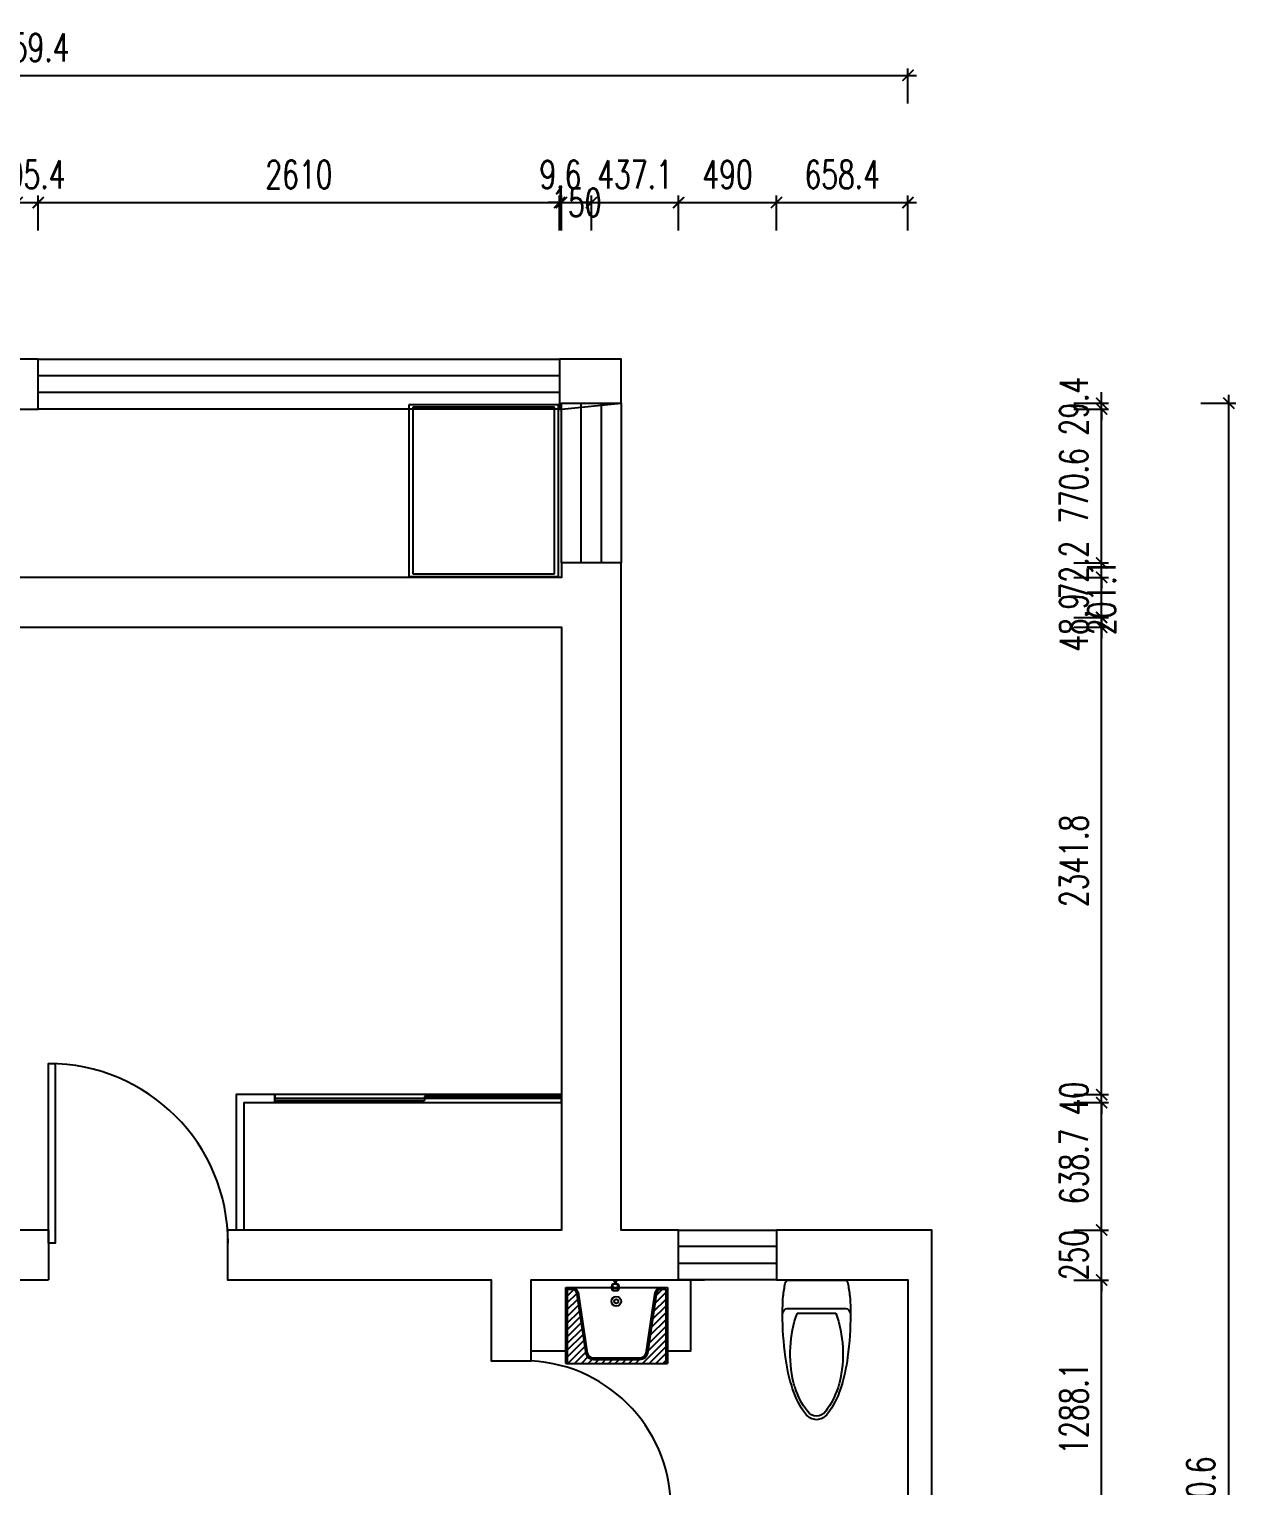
# Model space of a CAD drawing. Header units: millimetres. Extents: x 0 to 28210, y -30658 to 19950.
# Drawn here: x 12554 to 18597, y -22272 to -14974 of the extents above; entities that cross this region are included whole.
import ezdxf

# ---------------------------------------------------------------- set-up
doc = ezdxf.new("R2010")
doc.units = ezdxf.units.MM
doc.header["$LTSCALE"] = 10
doc.header["$MEASUREMENT"] = 0
doc.linetypes.add('ACAD_ISO07W100', pattern=[3, 0, -3])
for name, color, linetype in [('A2-建筑墙体', 255, 'ByLayer'), ('E7-图例造型线', 30, 'ByLayer'), ('P11-平面尺寸标注', 1, 'ByLayer'), ('P4-平面窗', 1, 'ByLayer'), ('P7-平面门', 2, 'ByLayer'), ('text', 7, 'ByLayer')]:
    doc.layers.add(name, color=color, linetype=linetype)
doc.styles.add('DIMTEXT', font='simplex.shx', dxfattribs={"width": 0.7, "bigfont": 'gbcbig.shx'})
doc.dimstyles.new('Bim', dxfattribs={"dimscale": 25, "dimtxt": 2, "dimasz": 0.8, "dimexe": 0.5, "dimexo": 0.5, "dimgap": 1, "dimtad": 4, "dimdec": 4, "dimrnd": 1, "dimdsep": 46, "dimtxsty": 'DIMTEXT', "dimblk": 'ARCHTICK', "dimcen": 2.5, "dimdle": 0.6, "dimclrd": 1, "dimclre": 1, "dimclrt": 2, "dimadec": 0, "dimazin": 0, "dimtfac": 1, "dimtdec": 4, "dimtix": 1, "dimtmove": 2, "dimatfit": 3, "dimldrblk": 'ARCHTICK', "dimfxl": 0, "dimtolj": 1, "dimtzin": 0, "dimarcsym": 0})
doc.dimstyles.new('Kujiale', dxfattribs={"dimscale": 25, "dimtxt": 2, "dimasz": 0.8, "dimexe": 0.5, "dimexo": 0.5, "dimgap": 1, "dimtad": 1, "dimdec": 4, "dimrnd": 5, "dimdsep": 46, "dimtxsty": 'DIMTEXT', "dimblk": 'ARCHTICK', "dimcen": 2.5, "dimdle": 0.6, "dimclrd": 1, "dimclre": 1, "dimclrt": 2, "dimadec": 0, "dimazin": 0, "dimtfac": 1, "dimtdec": 4, "dimtix": 1, "dimtmove": 2, "dimatfit": 3, "dimldrblk": 'ARCHTICK', "dimfxl": 0, "dimtolj": 1, "dimtzin": 0, "dimarcsym": 0})

# ---------------------------------------------------------------- blocks, each defined once
blk = doc.blocks.new('餐桌774823')
at = {"linetype": 'ACAD_ISO07W100'}
blk.add_wipeout([(-675, -380), (-675, -360), (-675, 360), (-675, 380), (-655, 380), (655, 380), (675, 380), (675, 360), (675, -360), (675, -380), (655, -380), (-655, -380)], dxfattribs=at).dxf.layer = 'E7-图例造型线'
at = {"layer": 'E7-图例造型线'}
for points in [[(675, 380), (-675, 380)], [(-675, 380), (-675, -380)], [(675, -380), (675, 380)], [(655, 360), (-655, 360)], [(-655, 360), (-655, -360)], [(655, -360), (655, 360)], [(-655, -360), (655, -360)], [(-675, -380), (675, -380)]]:
    blk.add_lwpolyline(points, dxfattribs=at)
blk = doc.blocks.new('_ArchTick')
at = {"layer": 'text', "color": 1, "const_width": 0.15}
blk.add_lwpolyline([(-0.5, -0.5), (0.5, 0.5)], dxfattribs=at)
blk = doc.blocks.new('*D116')
at = {"layer": 'Defpoints', "color": 0}
for p in [(16954.7, -15205.7), (8095.3, -15380.7), (16954.7, -15380.7)]:
    blk.add_point(p, dxfattribs=at)
at = {"layer": 'P11-平面尺寸标注', "color": 1, "lineweight": -2}
for p, q in [((8095.3, -15345.7), (8095.3, -15170.7)), ((16954.7, -15345.7), (16954.7, -15170.7)), ((8053.3, -15205.7), (16996.7, -15205.7))]:
    blk.add_line(p, q, dxfattribs=at)
at = {"layer": 'P11-平面尺寸标注', "color": 1, "lineweight": -2, "xscale": 56, "yscale": 56, "zscale": 56, "rotation": 180}
blk.add_blockref('_ArchTick', (8095.3, -15205.7), dxfattribs=at)
at = {"layer": 'P11-平面尺寸标注', "color": 1, "lineweight": -2, "xscale": 56, "yscale": 56, "zscale": 56}
blk.add_blockref('_ArchTick', (16954.7, -15205.7), dxfattribs=at)
at = {"layer": 'P11-平面尺寸标注', "color": 2, "insert": (12525, -15065.7), "char_height": 140, "attachment_point": 5, "style": 'DIMTEXT'}
blk.add_mtext('\\A1;8859.4', dxfattribs=at)
blk = doc.blocks.new('*D117')
at = {"layer": 'Defpoints', "color": 0}
for p in [(18386.7, -16848.3), (18561.7, -16848.3), (18386.7, -27948.9)]:
    blk.add_point(p, dxfattribs=at)
at = {"layer": 'P11-平面尺寸标注', "color": 1, "lineweight": -2}
for p, q in [((18421.7, -16848.3), (18596.7, -16848.3)), ((18561.7, -27990.9), (18561.7, -16806.3)), ((18421.7, -27948.9), (18596.7, -27948.9))]:
    blk.add_line(p, q, dxfattribs=at)
at = {"layer": 'P11-平面尺寸标注', "color": 1, "lineweight": -2, "xscale": 56, "yscale": 56, "zscale": 56}
for p, rotation in [((18561.7, -16848.3), 90), ((18561.7, -27948.9), 270)]:
    blk.add_blockref('_ArchTick', p, dxfattribs=dict(at, rotation=rotation))
at = {"layer": 'P11-平面尺寸标注', "color": 2, "insert": (18421.7, -22398.6), "char_height": 140, "attachment_point": 5, "rotation": 90, "style": 'DIMTEXT'}
blk.add_mtext('\\A1;11100.6', dxfattribs=at)
blk = doc.blocks.new('*D126')
at = {"layer": 'Defpoints', "color": 0}
for p in [(17749.7, -21241), (17924.7, -21241), (17749.7, -22529.1)]:
    blk.add_point(p, dxfattribs=at)
at = {"layer": 'P11-平面尺寸标注', "color": 1, "lineweight": -2}
for p, q in [((17924.7, -22571.1), (17924.7, -21199)), ((17784.7, -21241), (17959.7, -21241)), ((17784.7, -22529.1), (17959.7, -22529.1))]:
    blk.add_line(p, q, dxfattribs=at)
at = {"layer": 'P11-平面尺寸标注', "color": 1, "lineweight": -2, "xscale": 56, "yscale": 56, "zscale": 56}
for p, rotation in [((17924.7, -21241), 90), ((17924.7, -22529.1), 270)]:
    blk.add_blockref('_ArchTick', p, dxfattribs=dict(at, rotation=rotation))
at = {"layer": 'P11-平面尺寸标注', "color": 2, "insert": (17784.7, -21885), "char_height": 140, "attachment_point": 5, "rotation": 90, "style": 'DIMTEXT'}
blk.add_mtext('\\A1;1288.1', dxfattribs=at)
blk = doc.blocks.new('*D127')
at = {"layer": 'Defpoints', "color": 0}
for p in [(17749.7, -20991), (17924.7, -20991), (17749.7, -21241)]:
    blk.add_point(p, dxfattribs=at)
at = {"layer": 'P11-平面尺寸标注', "color": 1, "lineweight": -2}
for p, q in [((17924.7, -20991), (17924.7, -20935)), ((17784.7, -20991), (17959.7, -20991)), ((17924.7, -21241), (17924.7, -20991)), ((17784.7, -21241), (17959.7, -21241)), ((17924.7, -21241), (17924.7, -21297))]:
    blk.add_line(p, q, dxfattribs=at)
at = {"layer": 'P11-平面尺寸标注', "color": 1, "lineweight": -2, "xscale": 56, "yscale": 56, "zscale": 56}
for p, rotation in [((17924.7, -20991), 270), ((17924.7, -21241), 90)]:
    blk.add_blockref('_ArchTick', p, dxfattribs=dict(at, rotation=rotation))
at = {"layer": 'P11-平面尺寸标注', "color": 2, "insert": (17784.7, -21116), "char_height": 140, "attachment_point": 5, "rotation": 90, "style": 'DIMTEXT'}
blk.add_mtext('\\A1;250', dxfattribs=at)
blk = doc.blocks.new('*D128')
at = {"layer": 'Defpoints', "color": 0}
for p in [(17749.7, -20352.3), (17924.7, -20352.3), (17749.7, -20991)]:
    blk.add_point(p, dxfattribs=at)
at = {"layer": 'P11-平面尺寸标注', "color": 1, "lineweight": -2}
for p, q in [((17784.7, -20352.3), (17959.7, -20352.3)), ((17924.7, -21033), (17924.7, -20310.3)), ((17784.7, -20991), (17959.7, -20991))]:
    blk.add_line(p, q, dxfattribs=at)
at = {"layer": 'P11-平面尺寸标注', "color": 1, "lineweight": -2, "xscale": 56, "yscale": 56, "zscale": 56}
for p, rotation in [((17924.7, -20352.3), 90), ((17924.7, -20991), 270)]:
    blk.add_blockref('_ArchTick', p, dxfattribs=dict(at, rotation=rotation))
at = {"layer": 'P11-平面尺寸标注', "color": 2, "insert": (17784.7, -20671.6), "char_height": 140, "attachment_point": 5, "rotation": 90, "style": 'DIMTEXT'}
blk.add_mtext('\\A1;638.7', dxfattribs=at)
blk = doc.blocks.new('*D129')
at = {"layer": 'Defpoints', "color": 0}
for p in [(17749.7, -20312.3), (17749.7, -20352.3), (17924.7, -20312.3)]:
    blk.add_point(p, dxfattribs=at)
at = {"layer": 'P11-平面尺寸标注', "color": 1, "lineweight": -2}
for p, q in [((17924.7, -20312.3), (17924.7, -20256.3)), ((17784.7, -20312.3), (17959.7, -20312.3)), ((17784.7, -20352.3), (17959.7, -20352.3)), ((17924.7, -20352.3), (17924.7, -20312.3)), ((17924.7, -20352.3), (17924.7, -20408.3))]:
    blk.add_line(p, q, dxfattribs=at)
at = {"layer": 'P11-平面尺寸标注', "color": 1, "lineweight": -2, "xscale": 56, "yscale": 56, "zscale": 56}
for p, rotation in [((17924.7, -20312.3), 270), ((17924.7, -20352.3), 90)]:
    blk.add_blockref('_ArchTick', p, dxfattribs=dict(at, rotation=rotation))
at = {"layer": 'P11-平面尺寸标注', "color": 2, "insert": (17784.7, -20332.3), "char_height": 140, "attachment_point": 5, "rotation": 90, "style": 'DIMTEXT'}
blk.add_mtext('\\A1;40', dxfattribs=at)
blk = doc.blocks.new('*D130')
at = {"layer": 'Defpoints', "color": 0}
for p in [(17749.7, -17970.5), (17924.7, -17970.5), (17749.7, -20312.3)]:
    blk.add_point(p, dxfattribs=at)
at = {"layer": 'P11-平面尺寸标注', "color": 1, "lineweight": -2}
for p, q in [((17924.7, -20354.3), (17924.7, -17928.5)), ((17784.7, -17970.5), (17959.7, -17970.5)), ((17784.7, -20312.3), (17959.7, -20312.3))]:
    blk.add_line(p, q, dxfattribs=at)
at = {"layer": 'P11-平面尺寸标注', "color": 1, "lineweight": -2, "xscale": 56, "yscale": 56, "zscale": 56}
for p, rotation in [((17924.7, -17970.5), 90), ((17924.7, -20312.3), 270)]:
    blk.add_blockref('_ArchTick', p, dxfattribs=dict(at, rotation=rotation))
at = {"layer": 'P11-平面尺寸标注', "color": 2, "insert": (17784.7, -19141.4), "char_height": 140, "attachment_point": 5, "rotation": 90, "style": 'DIMTEXT'}
blk.add_mtext('\\A1;2341.8', dxfattribs=at)
blk = doc.blocks.new('*D131')
at = {"layer": 'Defpoints', "color": 0}
for p in [(17749.7, -17921.6), (17924.7, -17921.6), (17749.7, -17970.5)]:
    blk.add_point(p, dxfattribs=at)
at = {"layer": 'P11-平面尺寸标注', "color": 1, "lineweight": -2}
for p, q in [((17924.7, -17921.6), (17924.7, -17865.6)), ((17784.7, -17921.6), (17959.7, -17921.6)), ((17924.7, -17970.5), (17924.7, -17921.6)), ((17784.7, -17970.5), (17959.7, -17970.5)), ((17924.7, -17970.5), (17924.7, -18026.5))]:
    blk.add_line(p, q, dxfattribs=at)
at = {"layer": 'P11-平面尺寸标注', "color": 1, "lineweight": -2, "xscale": 56, "yscale": 56, "zscale": 56}
for p, rotation in [((17924.7, -17921.6), 270), ((17924.7, -17970.5), 90)]:
    blk.add_blockref('_ArchTick', p, dxfattribs=dict(at, rotation=rotation))
at = {"layer": 'P11-平面尺寸标注', "color": 2, "insert": (17784.7, -17946), "char_height": 140, "attachment_point": 5, "rotation": 90, "style": 'DIMTEXT'}
blk.add_mtext('\\A1;48.9', dxfattribs=at)
blk = doc.blocks.new('*D132')
at = {"layer": 'Defpoints', "color": 0}
for p in [(17749.7, -17720.5), (17924.7, -17720.5), (17749.7, -17921.6)]:
    blk.add_point(p, dxfattribs=at)
at = {"layer": 'P11-平面尺寸标注', "color": 1, "lineweight": -2}
for p, q in [((17784.7, -17720.5), (17959.7, -17720.5)), ((17924.7, -17720.5), (17924.7, -17664.5)), ((17924.7, -17921.6), (17924.7, -17720.5)), ((17784.7, -17921.6), (17959.7, -17921.6)), ((17924.7, -17921.6), (17924.7, -17977.6))]:
    blk.add_line(p, q, dxfattribs=at)
at = {"layer": 'P11-平面尺寸标注', "color": 1, "lineweight": -2, "xscale": 56, "yscale": 56, "zscale": 56}
for p, rotation in [((17924.7, -17720.5), 270), ((17924.7, -17921.6), 90)]:
    blk.add_blockref('_ArchTick', p, dxfattribs=dict(at, rotation=rotation))
at = {"layer": 'P11-平面尺寸标注', "color": 2, "insert": (17924.7, -17821), "char_height": 140, "attachment_point": 5, "rotation": 90, "style": 'DIMTEXT'}
blk.add_mtext('\\A1;201.1', dxfattribs=at)
blk = doc.blocks.new('*D133')
at = {"layer": 'Defpoints', "color": 0}
for p in [(17749.7, -17648.3), (17924.7, -17648.3), (17749.7, -17720.5)]:
    blk.add_point(p, dxfattribs=at)
at = {"layer": 'P11-平面尺寸标注', "color": 1, "lineweight": -2}
for p, q in [((17784.7, -17648.3), (17959.7, -17648.3)), ((17924.7, -17648.3), (17924.7, -17592.3)), ((17924.7, -17720.5), (17924.7, -17648.3)), ((17784.7, -17720.5), (17959.7, -17720.5)), ((17924.7, -17720.5), (17924.7, -17776.5))]:
    blk.add_line(p, q, dxfattribs=at)
at = {"layer": 'P11-平面尺寸标注', "color": 1, "lineweight": -2, "xscale": 56, "yscale": 56, "zscale": 56}
for p, rotation in [((17924.7, -17648.3), 270), ((17924.7, -17720.5), 90)]:
    blk.add_blockref('_ArchTick', p, dxfattribs=dict(at, rotation=rotation))
at = {"layer": 'P11-平面尺寸标注', "color": 2, "insert": (17784.7, -17684.4), "char_height": 140, "attachment_point": 5, "rotation": 90, "style": 'DIMTEXT'}
blk.add_mtext('\\A1;72.2', dxfattribs=at)
blk = doc.blocks.new('*D134')
at = {"layer": 'Defpoints', "color": 0}
for p in [(17749.7, -16877.7), (17924.7, -16877.7), (17749.7, -17648.3)]:
    blk.add_point(p, dxfattribs=at)
at = {"layer": 'P11-平面尺寸标注', "color": 1, "lineweight": -2}
for p, q in [((17924.7, -17690.3), (17924.7, -16835.7)), ((17784.7, -16877.7), (17959.7, -16877.7)), ((17784.7, -17648.3), (17959.7, -17648.3))]:
    blk.add_line(p, q, dxfattribs=at)
at = {"layer": 'P11-平面尺寸标注', "color": 1, "lineweight": -2, "xscale": 56, "yscale": 56, "zscale": 56}
for p, rotation in [((17924.7, -16877.7), 90), ((17924.7, -17648.3), 270)]:
    blk.add_blockref('_ArchTick', p, dxfattribs=dict(at, rotation=rotation))
at = {"layer": 'P11-平面尺寸标注', "color": 2, "insert": (17784.7, -17263), "char_height": 140, "attachment_point": 5, "rotation": 90, "style": 'DIMTEXT'}
blk.add_mtext('\\A1;770.6', dxfattribs=at)
blk = doc.blocks.new('*D135')
at = {"layer": 'Defpoints', "color": 0}
for p in [(17749.7, -16848.3), (17924.7, -16848.3), (17749.7, -16877.7)]:
    blk.add_point(p, dxfattribs=at)
at = {"layer": 'P11-平面尺寸标注', "color": 1, "lineweight": -2}
for p, q in [((17784.7, -16848.3), (17959.7, -16848.3)), ((17924.7, -16848.3), (17924.7, -16792.3)), ((17924.7, -16877.7), (17924.7, -16848.3)), ((17784.7, -16877.7), (17959.7, -16877.7)), ((17924.7, -16877.7), (17924.7, -16933.7))]:
    blk.add_line(p, q, dxfattribs=at)
at = {"layer": 'P11-平面尺寸标注', "color": 1, "lineweight": -2, "xscale": 56, "yscale": 56, "zscale": 56}
for p, rotation in [((17924.7, -16848.3), 270), ((17924.7, -16877.7), 90)]:
    blk.add_blockref('_ArchTick', p, dxfattribs=dict(at, rotation=rotation))
at = {"layer": 'P11-平面尺寸标注', "color": 2, "insert": (17784.7, -16863), "char_height": 140, "attachment_point": 5, "rotation": 90, "style": 'DIMTEXT'}
blk.add_mtext('\\A1;29.4', dxfattribs=at)
blk = doc.blocks.new('*D163')
at = {"layer": 'Defpoints', "color": 0}
for p in [(12599.6, -15842.7), (12494.2, -16017.7), (12599.6, -16017.7)]:
    blk.add_point(p, dxfattribs=at)
at = {"layer": 'P11-平面尺寸标注', "color": 1, "lineweight": -2}
for p, q in [((12494.2, -15982.7), (12494.2, -15807.7)), ((12599.6, -15982.7), (12599.6, -15807.7)), ((12494.2, -15842.7), (12438.2, -15842.7)), ((12494.2, -15842.7), (12599.6, -15842.7)), ((12599.6, -15842.7), (12655.6, -15842.7))]:
    blk.add_line(p, q, dxfattribs=at)
at = {"layer": 'P11-平面尺寸标注', "color": 1, "lineweight": -2, "xscale": 56, "yscale": 56, "zscale": 56}
blk.add_blockref('_ArchTick', (12494.2, -15842.7), dxfattribs=at)
at = {"layer": 'P11-平面尺寸标注', "color": 1, "lineweight": -2, "xscale": 56, "yscale": 56, "zscale": 56, "rotation": 180}
blk.add_blockref('_ArchTick', (12599.6, -15842.7), dxfattribs=at)
at = {"layer": 'P11-平面尺寸标注', "color": 2, "insert": (12546.9, -15702.7), "char_height": 140, "attachment_point": 5, "style": 'DIMTEXT'}
blk.add_mtext('\\A1;105.4', dxfattribs=at)
blk = doc.blocks.new('*D164')
at = {"layer": 'Defpoints', "color": 0}
for p in [(15209.6, -15842.7), (12599.6, -16017.7), (15209.6, -16017.7)]:
    blk.add_point(p, dxfattribs=at)
at = {"layer": 'P11-平面尺寸标注', "color": 1, "lineweight": -2}
for p, q in [((12599.6, -15982.7), (12599.6, -15807.7)), ((15209.6, -15982.7), (15209.6, -15807.7)), ((12557.6, -15842.7), (15251.6, -15842.7))]:
    blk.add_line(p, q, dxfattribs=at)
at = {"layer": 'P11-平面尺寸标注', "color": 1, "lineweight": -2, "xscale": 56, "yscale": 56, "zscale": 56, "rotation": 180}
blk.add_blockref('_ArchTick', (12599.6, -15842.7), dxfattribs=at)
at = {"layer": 'P11-平面尺寸标注', "color": 1, "lineweight": -2, "xscale": 56, "yscale": 56, "zscale": 56}
blk.add_blockref('_ArchTick', (15209.6, -15842.7), dxfattribs=at)
at = {"layer": 'P11-平面尺寸标注', "color": 2, "insert": (13904.6, -15702.7), "char_height": 140, "attachment_point": 5, "style": 'DIMTEXT'}
blk.add_mtext('\\A1;2610', dxfattribs=at)
blk = doc.blocks.new('*D165')
at = {"layer": 'Defpoints', "color": 0}
for p in [(15219.2, -15842.7), (15209.6, -16017.7), (15219.2, -16017.7)]:
    blk.add_point(p, dxfattribs=at)
at = {"layer": 'P11-平面尺寸标注', "color": 1, "lineweight": -2}
for p, q in [((15209.6, -15982.7), (15209.6, -15807.7)), ((15219.2, -15982.7), (15219.2, -15807.7)), ((15209.6, -15842.7), (15153.6, -15842.7)), ((15209.6, -15842.7), (15219.2, -15842.7)), ((15219.2, -15842.7), (15275.2, -15842.7))]:
    blk.add_line(p, q, dxfattribs=at)
at = {"layer": 'P11-平面尺寸标注', "color": 1, "lineweight": -2, "xscale": 56, "yscale": 56, "zscale": 56}
blk.add_blockref('_ArchTick', (15209.6, -15842.7), dxfattribs=at)
at = {"layer": 'P11-平面尺寸标注', "color": 1, "lineweight": -2, "xscale": 56, "yscale": 56, "zscale": 56, "rotation": 180}
blk.add_blockref('_ArchTick', (15219.2, -15842.7), dxfattribs=at)
at = {"layer": 'P11-平面尺寸标注', "color": 2, "insert": (15214.4, -15702.7), "char_height": 140, "attachment_point": 5, "style": 'DIMTEXT'}
blk.add_mtext('\\A1;9.6', dxfattribs=at)
blk = doc.blocks.new('*D166')
at = {"layer": 'Defpoints', "color": 0}
for p in [(15369.2, -15842.7), (15219.2, -16017.7), (15369.2, -16017.7)]:
    blk.add_point(p, dxfattribs=at)
at = {"layer": 'P11-平面尺寸标注', "color": 1, "lineweight": -2}
for p, q in [((15219.2, -15982.7), (15219.2, -15807.7)), ((15369.2, -15982.7), (15369.2, -15807.7)), ((15219.2, -15842.7), (15163.2, -15842.7)), ((15219.2, -15842.7), (15369.2, -15842.7)), ((15369.2, -15842.7), (15425.2, -15842.7))]:
    blk.add_line(p, q, dxfattribs=at)
at = {"layer": 'P11-平面尺寸标注', "color": 1, "lineweight": -2, "xscale": 56, "yscale": 56, "zscale": 56}
blk.add_blockref('_ArchTick', (15219.2, -15842.7), dxfattribs=at)
at = {"layer": 'P11-平面尺寸标注', "color": 1, "lineweight": -2, "xscale": 56, "yscale": 56, "zscale": 56, "rotation": 180}
blk.add_blockref('_ArchTick', (15369.2, -15842.7), dxfattribs=at)
at = {"layer": 'P11-平面尺寸标注', "color": 2, "insert": (15294.2, -15842.7), "char_height": 140, "attachment_point": 5, "style": 'DIMTEXT'}
blk.add_mtext('\\A1;150', dxfattribs=at)
blk = doc.blocks.new('*D167')
at = {"layer": 'Defpoints', "color": 0}
for p in [(15806.3, -15842.7), (15369.2, -16017.7), (15806.3, -16017.7)]:
    blk.add_point(p, dxfattribs=at)
at = {"layer": 'P11-平面尺寸标注', "color": 1, "lineweight": -2}
for p, q in [((15369.2, -15982.7), (15369.2, -15807.7)), ((15806.3, -15982.7), (15806.3, -15807.7)), ((15369.2, -15842.7), (15313.2, -15842.7)), ((15369.2, -15842.7), (15806.3, -15842.7)), ((15806.3, -15842.7), (15862.3, -15842.7))]:
    blk.add_line(p, q, dxfattribs=at)
at = {"layer": 'P11-平面尺寸标注', "color": 1, "lineweight": -2, "xscale": 56, "yscale": 56, "zscale": 56}
blk.add_blockref('_ArchTick', (15369.2, -15842.7), dxfattribs=at)
at = {"layer": 'P11-平面尺寸标注', "color": 1, "lineweight": -2, "xscale": 56, "yscale": 56, "zscale": 56, "rotation": 180}
blk.add_blockref('_ArchTick', (15806.3, -15842.7), dxfattribs=at)
at = {"layer": 'P11-平面尺寸标注', "color": 2, "insert": (15587.8, -15702.7), "char_height": 140, "attachment_point": 5, "style": 'DIMTEXT'}
blk.add_mtext('\\A1;437.1', dxfattribs=at)
blk = doc.blocks.new('*D168')
at = {"layer": 'Defpoints', "color": 0}
for p in [(16296.3, -15842.7), (15806.3, -16017.7), (16296.3, -16017.7)]:
    blk.add_point(p, dxfattribs=at)
at = {"layer": 'P11-平面尺寸标注', "color": 1, "lineweight": -2}
for p, q in [((15806.3, -15982.7), (15806.3, -15807.7)), ((16296.3, -15982.7), (16296.3, -15807.7)), ((15764.3, -15842.7), (16338.3, -15842.7))]:
    blk.add_line(p, q, dxfattribs=at)
at = {"layer": 'P11-平面尺寸标注', "color": 1, "lineweight": -2, "xscale": 56, "yscale": 56, "zscale": 56, "rotation": 180}
blk.add_blockref('_ArchTick', (15806.3, -15842.7), dxfattribs=at)
at = {"layer": 'P11-平面尺寸标注', "color": 1, "lineweight": -2, "xscale": 56, "yscale": 56, "zscale": 56}
blk.add_blockref('_ArchTick', (16296.3, -15842.7), dxfattribs=at)
at = {"layer": 'P11-平面尺寸标注', "color": 2, "insert": (16051.3, -15702.7), "char_height": 140, "attachment_point": 5, "style": 'DIMTEXT'}
blk.add_mtext('\\A1;490', dxfattribs=at)
blk = doc.blocks.new('*D169')
at = {"layer": 'Defpoints', "color": 0}
for p in [(16954.7, -15842.7), (16296.3, -16017.7), (16954.7, -16017.7)]:
    blk.add_point(p, dxfattribs=at)
at = {"layer": 'P11-平面尺寸标注', "color": 1, "lineweight": -2}
for p, q in [((16296.3, -15982.7), (16296.3, -15807.7)), ((16954.7, -15982.7), (16954.7, -15807.7)), ((16254.3, -15842.7), (16996.7, -15842.7))]:
    blk.add_line(p, q, dxfattribs=at)
at = {"layer": 'P11-平面尺寸标注', "color": 1, "lineweight": -2, "xscale": 56, "yscale": 56, "zscale": 56, "rotation": 180}
blk.add_blockref('_ArchTick', (16296.3, -15842.7), dxfattribs=at)
at = {"layer": 'P11-平面尺寸标注', "color": 1, "lineweight": -2, "xscale": 56, "yscale": 56, "zscale": 56}
blk.add_blockref('_ArchTick', (16954.7, -15842.7), dxfattribs=at)
at = {"layer": 'P11-平面尺寸标注', "color": 2, "insert": (16625.5, -15702.7), "char_height": 140, "attachment_point": 5, "style": 'DIMTEXT'}
blk.add_mtext('\\A1;658.4', dxfattribs=at)
blk = doc.blocks.new('坐便器774826')
at = {"linetype": 'ACAD_ISO07W100'}
blk.add_wipeout([(-219.6, 177.7), (-219.4, 204.8), (-219.3, 206.6), (-215.7, 266.5), (-202.2, 330.8), (-182.8, 345.9), (182.8, 345.9), (202.2, 330.8), (215.7, 266.5), (219.3, 206.6), (219.4, 204.8), (219.6, 177.7), (219.1, 166.2), (215, 70.7), (201.2, -35.5), (200.7, -38), (191.6, -80.8), (189.9, -89), (179.4, -124.8), (174.5, -141.4), (164.6, -167.8), (155.5, -192), (155.3, -192.6), (154.9, -193.4), (139.4, -225.8), (139, -226.5), (138.6, -227.3), (120, -258), (119.5, -258.7), (119, -259.4), (97.4, -288.2), (96.9, -288.9), (96.3, -289.5), (72, -316), (71.5, -316.6), (65.3, -319.1), (6.2, -343.4), (0, -345.9), (-6.2, -343.4), (-65.3, -319.1), (-71.5, -316.6), (-72, -316), (-96.3, -289.5), (-96.9, -288.9), (-97.4, -288.2), (-119, -259.4), (-119.5, -258.7), (-119.9, -258), (-138.6, -227.3), (-139, -226.5), (-139.4, -225.8), (-154.9, -193.4), (-155.3, -192.6), (-155.5, -192), (-164.6, -167.8), (-174.5, -141.4), (-179.4, -124.8), (-189.9, -89), (-191.6, -80.8), (-200.7, -38), (-201.2, -35.5), (-215, 70.7), (-219.1, 166.2)], dxfattribs=at).dxf.layer = 'E7-图例造型线'
at = {"layer": 'E7-图例造型线'}
for points in [[(182.8, 345.9), (-182.8, 345.9)], [(189.7, 204.8), (-189.7, 204.8)], [(124.2, 182.4), (-124.2, 182.4)]]:
    blk.add_lwpolyline(points, dxfattribs=at)
for centre, radius, start, end in [((615.4, 126.2), 842.9, 165.95406, 170.41867), ((-182.8, 325.9), 20, 90.00005, 165.95398), ((182.8, 325.9), 20, 14.04623, 89.99974), ((-615.4, 126.2), 842.9, 9.58127, 14.04601), ((623.3, 185.1), 842.9, 174.45724, 178.65909), ((-623.3, 185.1), 842.9, 1.34098, 5.54272), ((623.3, 185.1), 842.9, 178.65909, 182.2207), ((-189.7, 174.8), 30, 90, 174.53081), ((1026.1, 177.7), 1245.7, -179.99998, -170.14529), ((297, -20.5), 467.5, 154.26994, 197.59064), ((-297, -20.5), 467.5, -17.59063, 25.73006), ((189.7, 174.8), 30, 5.46906, 90.00008), ((-1026.1, 177.7), 1245.7, -9.85472, 0.00002), ((-623.3, 185.1), 843, -2.22055, 1.34073), ((516.5, 89.2), 728.5, -170.14528, -157.24771), ((-516.5, 89.2), 728.5, -22.7523, -9.85465), ((196.9, -44.9), 381.9, -157.24774, -134.64479), ((516.5, 89.2), 711, -159.32671, -157.24768), ((196.9, -44.9), 364.4, -157.24771, -134.64481), ((-196.9, -44.9), 364.4, -45.35518, -22.7523), ((-196.9, -44.9), 381.9, -45.35522, -22.75226), ((-516.4, 89.1), 710.9, -22.75242, -20.67318), ((0, -244.3), 101.7, -134.64485, -89.99995), ((0, -244.3), 84.2, -134.64478, -90.00002), ((0, -244.3), 84.2, -90.00003, -45.35518), ((0, -244.3), 101.7, -90.00003, -45.35519)]:
    blk.add_arc(centre, radius, start, end, dxfattribs=at)

msp = doc.modelspace()

# ---------------------------------------------------------------- linework, layer by layer
at = {"linetype": 'Continuous'}
for p, q in [((12649.95993, -20990.9652), (12649.95993, -21240.9652)), ((15067.35352, -21595.74698), (15067.35352, -21240.9652)), ((15067.35352, -21240.9652), (15936.21936, -21240.9652))]:
    msp.add_line(p, q, dxfattribs=at)
at = {"color": 4}
for p, q in [((15242.25824, -21658.63783), (15242.25824, -21278.63684)), ((15242.25824, -21278.63684), (15719.08495, -21278.65261)), ((15720.05743, -21278.63783), (15750.03487, -21278.63783)), ((15750.03487, -21278.63783), (15750.03487, -21658.63783)), ((15242.25824, -21658.63783), (15750.03487, -21658.63783))]:
    msp.add_line(p, q, dxfattribs=at)
at = {"color": 8}
for p, q in [((15242.25824, -21294.38981), (15258.01023, -21278.63783)), ((15242.25824, -21328.33094), (15287.87135, -21282.71784)), ((15242.25824, -21362.27207), (15302.93229, -21301.59802)), ((15250.25824, -21286.63783), (15272.23568, -21286.63783)), ((15250.25824, -21658.63783), (15250.25824, -21286.63783)), ((15295.38529, -21304.30573), (15340.89812, -21609.19133)), ((15303.10183, -21302.19503), (15348.61466, -21607.08063)), ((15499.61145, -21261.06237), (15477.90772, -21261.06237)), ((15499.61145, -21294.66219), (15477.90772, -21294.66219)), ((15499.15943, -21282.06038), (15478.35973, -21282.06038)), ((15480.86826, -21283.82281), (15480.86826, -21282.06038)), ((15496.32632, -21283.82281), (15480.86826, -21283.82281)), ((15481.50235, -21244.3998), (15481.50235, -21249.1998)), ((15497.50235, -21244.3998), (15481.50235, -21244.3998)), ((15481.50235, -21249.1998), (15497.50235, -21249.1998)), ((15487.10235, -21249.1998), (15487.10235, -21261.06237)), ((15491.90235, -21249.1998), (15491.90235, -21261.06237)), ((15496.32632, -21282.06038), (15496.32632, -21283.82281)), ((15497.50235, -21249.1998), (15497.50235, -21244.3998)), ((15643.67845, -21607.08063), (15689.19128, -21302.19503)), ((15651.39499, -21609.19133), (15696.90782, -21304.30573)), ((15679.64932, -21366.11562), (15750.03487, -21295.73007)), ((15685.60506, -21326.21876), (15733.18598, -21278.63783)), ((15720.05743, -21286.63783), (15742.03487, -21286.63783)), ((15742.03487, -21286.63783), (15742.03487, -21658.63783)), ((15242.25824, -21396.21319), (15307.41084, -21331.0606)), ((15242.25824, -21430.15432), (15311.81941, -21360.59315)), ((15667.73784, -21445.90935), (15750.03487, -21363.61232)), ((15673.69358, -21406.01249), (15750.03487, -21329.6712)), ((15242.25824, -21464.09544), (15316.22798, -21390.12571)), ((15242.25824, -21498.03657), (15320.63655, -21419.65826)), ((15242.25824, -21531.97769), (15325.04512, -21449.19082)), ((15655.82636, -21525.70308), (15750.03487, -21431.49458)), ((15661.7821, -21485.80622), (15750.03487, -21397.55345)), ((15242.25824, -21565.91882), (15329.45369, -21478.72337)), ((15242.25824, -21599.85994), (15333.86226, -21508.25592)), ((15643.91488, -21605.49681), (15750.03487, -21499.37683)), ((15649.87062, -21565.59995), (15750.03487, -21465.4357)), ((15242.25824, -21633.80107), (15338.27084, -21537.78848)), ((15251.36261, -21658.63783), (15342.67941, -21567.32103)), ((15285.30373, -21658.63783), (15347.08798, -21596.85358)), ((15624.71499, -21658.63783), (15750.03487, -21533.31795)), ((15658.65611, -21658.63783), (15750.03487, -21567.25908)), ((15692.59724, -21658.63783), (15750.03487, -21601.2002)), ((15319.24486, -21658.63783), (15356.73572, -21621.14697)), ((15353.18598, -21658.63783), (15381.18598, -21630.63783)), ((15379.4808, -21630.63783), (15612.81231, -21630.63783)), ((15379.4808, -21638.63783), (15612.81231, -21638.63783)), ((15387.12711, -21658.63783), (15415.12711, -21630.63783)), ((15421.06824, -21658.63783), (15449.06824, -21630.63783)), ((15455.00936, -21658.63783), (15483.00936, -21630.63783)), ((15488.95049, -21658.63783), (15516.95049, -21630.63783)), ((15522.89161, -21658.63783), (15550.89161, -21630.63783)), ((15556.83274, -21658.63783), (15584.83274, -21630.63783)), ((15590.77386, -21658.63783), (15619.47521, -21629.93648)), ((15726.53836, -21658.63783), (15750.03487, -21635.14133))]:
    msp.add_line(p, q, dxfattribs=at)
for radius in [24, 10.32074]:
    msp.add_circle((15493.96593, -21348.10718), radius, dxfattribs=at)
for centre, radius, start, end in [((15272.23568, -21310.63783), 32, 15.297887378, 90), ((15272.23568, -21310.63783), 24, 15.297887378, 90), ((15488.75958, -21277.86228), 20, 122.86035169, 237.13964831), ((15496.61161, -21271.16361), 21.25725, 151.628259462, 210.838133591), ((15485.9195, -21288.64056), 10.02241, 138.9630107, 216.928439954), ((15480.90756, -21271.16361), 21.25725, 329.161866409, 28.371740538), ((15488.72065, -21288.74382), 12.39502, 331.479090909, 32.629458439), ((15488.75958, -21277.86228), 20, 302.86035169, 57.13964831), ((15720.05743, -21310.63783), 32, 90, 164.702112622), ((15720.05743, -21310.63783), 24, 90, 164.702112622), ((15379.4808, -21598.63783), 40, 195.297887378, 270), ((15379.4808, -21598.63783), 32, 195.297887378, 270), ((15612.81231, -21598.63783), 32, 270, 344.702112622), ((15612.81231, -21598.63783), 40, 270, 344.702112622)]:
    msp.add_arc(centre, radius, start, end, dxfattribs=at)
at = {"layer": 'A2-建筑墙体'}
for points in [[(12494.20898, -16877.68395), (12494.20996, -16877.68395), (12599.57227, -16877.68395), (12599.57227, -16627.68395), (12244.38379, -16627.68395), (12244.33301, -16627.807), (12244.20898, -16627.68395)], [(13869.20898, -17720.45739), (13869.20898, -17720.45836), (13869.20898, -17720.45836), (12494.20996, -17720.45836), (12494.20898, -17720.45739), (12494.20898, -17720.45739), (12494.20898, -17720.45739)], [(15519.20898, -20332.27379), (15519.20898, -20332.27379), (15519.20898, -20332.27379), (15519.20898, -20332.27379), (15519.20898, -17845.45836), (15519.20898, -17845.45836), (15519.20898, -17845.45739)], [(12494.20898, -17970.45739), (12494.20898, -17970.45739), (12494.20898, -17970.45739), (12494.20996, -17970.45836), (13869.20898, -17970.45836), (13869.20898, -17970.45836), (13869.20898, -17970.45739)], [(13869.20898, -17970.45739), (13869.20898, -17970.45739), (13869.20898, -17970.45739), (13869.20898, -17970.45836), (15219.20898, -17970.45836), (15219.20898, -17970.45836), (15219.20898, -17970.45739)], [(15219.20898, -17970.45739), (15219.20898, -17970.45836), (15219.20898, -17970.45836), (15219.20898, -20312.27575), (15219.20898, -20312.27379), (15219.20898, -20312.27379), (15219.20898, -20312.27379)], [(13589.93164, -20312.27379), (13590.05371, -20312.39879), (13590.05371, -20312.39879), (13589.93066, -20312.45055), (13589.93066, -20990.9652)], [(13629.93164, -20352.27379), (13629.93164, -20352.27379), (13783.43066, -20352.27379), (13783.43066, -20312.27477), (13590.10547, -20312.27477), (13589.93164, -20312.27379)], [(13629.93164, -20990.9652), (13629.93164, -20990.9652), (13629.93164, -20990.9652), (13629.93066, -20990.96325), (13629.93066, -20352.27477), (13629.93066, -20352.27477), (13629.93164, -20352.27379)], [(15219.20898, -20312.27379), (15219.20898, -20312.27477), (15219.20898, -20352.27379), (15219.20898, -20352.27379)], [(15219.20898, -20352.27379), (15219.20898, -20352.27282), (15219.20898, -20352.27282), (15219.20898, -20990.9652), (15219.20898, -20990.9652), (15219.20898, -20990.9652), (15219.20898, -20990.9652)], [(15519.20898, -20990.9652), (15519.20898, -20990.9652), (15519.20898, -20990.9652), (15519.20898, -20990.9652), (15519.20898, -20332.27379), (15519.20898, -20332.27379), (15519.20898, -20332.27379)], [(12649.95993, -20990.9652), (12494.20996, -20990.9652), (12494.20898, -20990.9652), (12494.20898, -20990.9652), (12494.20898, -20990.9652)], [(14967.35352, -20990.9652), (14967.35352, -20990.9652), (14967.35352, -20990.9652), (13547.53826, -20990.9652), (13547.53826, -21240.9652), (14867.35352, -21240.9652), (14867.35352, -21240.9652), (14867.35352, -21240.9652)], [(15219.20898, -20990.9652), (15219.20898, -20990.9652), (15219.20898, -20990.9652), (14967.35352, -20990.9652), (14967.35352, -20990.9652), (14967.35352, -20990.9652), (14967.35352, -20990.9652)], [(15369.20898, -21240.9652), (15369.20898, -21240.9652), (15806.33789, -21240.9652), (15806.33789, -20990.9652), (15519.20898, -20990.9652), (15519.20898, -20990.9652)], [(17074.7168, -20990.9652), (17074.7168, -20990.9652), (16296.33789, -20990.9652), (16296.33789, -21240.9652), (16954.7168, -21240.9652), (16954.7168, -21240.9652)], [(17074.7168, -22569.0902), (17074.7168, -22569.0902), (17074.7168, -22569.0902), (17074.7168, -22569.0902), (17074.7168, -20991.32457), (17074.7168, -20991.32457), (17074.7168, -20990.9652)], [(12244.20898, -21240.9652), (12244.20898, -21240.9652), (12244.20898, -21240.9652), (12244.33301, -21240.84215), (12244.38379, -21240.9652), (12649.95993, -21240.9652)], [(14867.35352, -21240.9652), (14867.35352, -21240.9652), (14867.35352, -21240.9652), (14867.35352, -21626.08239), (14867.35352, -21626.08336), (14867.35352, -21626.08336), (14867.35352, -21626.08336)], [(16954.7168, -21240.9652), (16954.7168, -21240.96422), (16954.7168, -21240.96422), (16954.7168, -23411.43297), (15067.35352, -23411.43297), (15067.35352, -23411.43297), (15067.35352, -23411.43395)], [(15067.35352, -21626.08336), (15067.35352, -21626.08336), (15067.35352, -21626.08336), (15067.35352, -21626.08239), (15067.35352, -21240.9652), (15067.35352, -21240.9652), (15067.35352, -21240.9652)], [(15067.35352, -21240.9652), (15067.35352, -21240.9652), (15067.35352, -21240.9652), (15067.35352, -21240.9652), (15369.20898, -21240.9652), (15369.20898, -21240.9652), (15369.20898, -21240.9652)], [(15750.03487, -21595.74698), (15867.35352, -21595.74698), (15867.35352, -21240.9652)], [(15067.35352, -21595.74698), (15242.25824, -21595.74698)], [(14867.35352, -21626.08336), (14867.35352, -21626.08239), (14867.35352, -21646.43297), (15067.35352, -21646.43297), (15067.35352, -21626.08239), (15067.35352, -21626.08336)]]:
    msp.add_lwpolyline(points, dxfattribs=at)
at = {"layer": 'P4-平面窗'}
for p, q in [((15209.57324, -16710.18395), (12599.57324, -16710.18395)), ((15209.57324, -16795.18395), (12599.57324, -16795.18395)), ((15318.20898, -17648.28942), (15318.20898, -16848.28942)), ((15420.20898, -17648.28942), (15420.20898, -16848.28942)), ((16296.33789, -21073.4652), (15806.33789, -21073.4652)), ((16296.33789, -21158.4652), (15806.33789, -21158.4652))]:
    msp.add_line(p, q, dxfattribs=at)
msp.add_lwpolyline([(16296.33789, -21240.9652), (15806.33789, -21240.9652), (15806.33789, -20990.9652), (16296.33789, -20990.9652), (16296.33789, -21240.9652)], dxfattribs=at)
at = {"layer": 'P7-平面门'}
for p, q in [((15219.20898, -20332.27379), (13783.43164, -20332.27379)), ((13783.43164, -20342.27379), (14533.25195, -20342.27379)), ((15219.20898, -20322.27379), (14533.25195, -20322.27379)), ((14533.25195, -20322.27379), (14533.25195, -20342.27379))]:
    msp.add_line(p, q, dxfattribs=at)
at = {"layer": 'P7-平面门', "color": 2}
msp.add_lwpolyline([(12649.95993, -21055.9652), (12649.95993, -20155.9652), (12684.95993, -20155.9652), (12684.95993, -21055.9652), (12649.95993, -21055.9652)], dxfattribs=at)
at = {"layer": 'P7-平面门'}
msp.add_lwpolyline([(13783.43164, -20312.27379), (13783.43164, -20352.27379), (15219.20898, -20352.27379), (15219.20898, -20312.27379), (13783.43164, -20312.27379)], dxfattribs=at)
at = {"layer": 'P7-平面门', "color": 1}
for centre, radius, start, end in [((12649.95993, -21055.9652), 900, 0, 90), ((15029.12981, -22384.0902), 738.64689, 358.060415452, 87.033717335)]:
    msp.add_arc(centre, radius, start, end, dxfattribs=at)

# ---------------------------------------------------------------- block references
at = {"layer": 'E7-图例造型线', "xscale": 0.6370370984077454, "yscale": 0.9869521260261536, "rotation": 270}
msp.add_blockref('餐桌774823', (14830.14648, -17285.88707), dxfattribs=at)

# ---------------------------------------------------------------- dimensions: what is measured, and where the dimension line sits
at = {"layer": 'P11-平面尺寸标注'}
for p1, p2, distance, text, dimstyle, picture, middle in [((8095.2832, -15380.68395), (16954.7168, -15380.68395), 175, '8859.4', 'Kujiale', '*D116', (12525, -15065.68395)), ((12494.20898, -16017.68395), (12599.57324, -16017.68395), 175, '105.4', 'Kujiale', '*D163', (12546.89111, -15702.68395)), ((12599.57324, -16017.68395), (15209.57324, -16017.68395), 175, '2610', 'Kujiale', '*D164', (13904.57324, -15702.68395)), ((15209.57324, -16017.68395), (15219.20898, -16017.68395), 175, '9.6', 'Kujiale', '*D165', (15214.39111, -15702.68395)), ((15369.20898, -16017.68395), (15806.33789, -16017.68395), 175, '437.1', 'Kujiale', '*D167', (15587.77344, -15702.68395)), ((15806.33789, -16017.68395), (16296.33789, -16017.68395), 175, '490', 'Kujiale', '*D168', (16051.33789, -15702.68395)), ((16296.33789, -16017.68395), (16954.7168, -16017.68395), 175, '658.4', 'Kujiale', '*D169', (16625.52734, -15702.68395)), ((15219.20898, -16017.68395), (15369.20898, -16017.68395), 175, '150', 'Bim', '*D166', (15294.20898, -15842.68395)), ((17749.7168, -16877.68395), (17749.7168, -16848.28942), -175, '29.4', 'Kujiale', '*D135', (17784.7168, -16862.98668)), ((17749.7168, -17648.28942), (17749.7168, -16877.68395), -175, '770.6', 'Kujiale', '*D134', (17784.7168, -17262.98668)), ((18386.7168, -27948.85582), (18386.7168, -16848.28942), -175, '11100.6', 'Kujiale', '*D117', (18421.7168, -22398.57262)), ((17749.7168, -17720.45739), (17749.7168, -17648.28942), -175, '72.2', 'Kujiale', '*D133', (17784.7168, -17684.3734)), ((17749.7168, -17921.57067), (17749.7168, -17720.45739), -175, '201.1', 'Bim', '*D132', (17924.7168, -17821.01403)), ((17749.7168, -17970.45739), (17749.7168, -17921.57067), -175, '48.9', 'Kujiale', '*D131', (17784.7168, -17946.01403)), ((17749.7168, -20312.27379), (17749.7168, -17970.45739), -175, '2341.8', 'Kujiale', '*D130', (17784.7168, -19141.36559)), ((17749.7168, -20352.27379), (17749.7168, -20312.27379), -175, '40', 'Kujiale', '*D129', (17784.7168, -20332.27379)), ((17749.7168, -20990.9652), (17749.7168, -20352.27379), -175, '638.7', 'Kujiale', '*D128', (17784.7168, -20671.6195)), ((17749.7168, -21240.9652), (17749.7168, -20990.9652), -175, '250', 'Kujiale', '*D127', (17784.7168, -21115.9652)), ((17749.7168, -22529.0902), (17749.7168, -21240.9652), -175, '1288.1', 'Kujiale', '*D126', (17784.7168, -21885.0277))]:
    dim = msp.add_aligned_dim(p1=p1, p2=p2, distance=distance, text=text, dimstyle=dimstyle, override={"dimscale": 70}, dxfattribs=at)
    dim.commit()
    dim.dimension.update_dxf_attribs({"geometry": picture, "text_midpoint": middle})

# ---------------------------------------------------------------- next in the draw order: linework, layer by layer
at = {"layer": 'A2-建筑墙体'}
for points in [[(15519.20898, -16627.68395), (15519.00293, -16627.68395), (15209.57227, -16627.68395), (15209.57227, -16877.68395), (15219.20898, -16877.68395), (15219.20898, -16877.68395)], [(15219.20898, -16877.68395), (15219.45996, -16877.65954), (15519.20898, -16848.2904), (15519.20898, -16627.83434), (15519.09375, -16627.77965), (15519.20898, -16627.68395)], [(15519.20898, -17845.45739), (15519.20898, -17845.45836), (15519.20898, -17648.2904), (15219.20898, -17648.2904), (15219.20898, -17720.45836), (15219.20898, -17720.45739)], [(15219.20898, -17720.45739), (15219.20898, -17720.45836), (15219.20898, -17720.45836), (13869.20898, -17720.45836), (13869.20898, -17720.45739), (13869.20898, -17720.45739), (13869.20898, -17720.45739)]]:
    msp.add_lwpolyline(points, dxfattribs=at)
at = {"layer": 'P4-平面窗'}
for points in [[(15209.57324, -16877.68395), (12599.57324, -16877.68395), (12599.57324, -16627.68395), (15209.57324, -16627.68395), (15209.57324, -16877.68395)], [(15219.20898, -17648.28942), (15219.20898, -16848.28942), (15519.20898, -16848.28942), (15519.20898, -17648.28942), (15219.20898, -17648.28942)]]:
    msp.add_lwpolyline(points, dxfattribs=at)

# ---------------------------------------------------------------- next in the draw order: block references
at = {"layer": 'E7-图例造型线', "xscale": -0.774018406867981, "yscale": 1.011727094650269}
msp.add_blockref('坐便器774826', (16496.85616, -21590.96522), dxfattribs=at)

doc.saveas('drawing.dxf')
